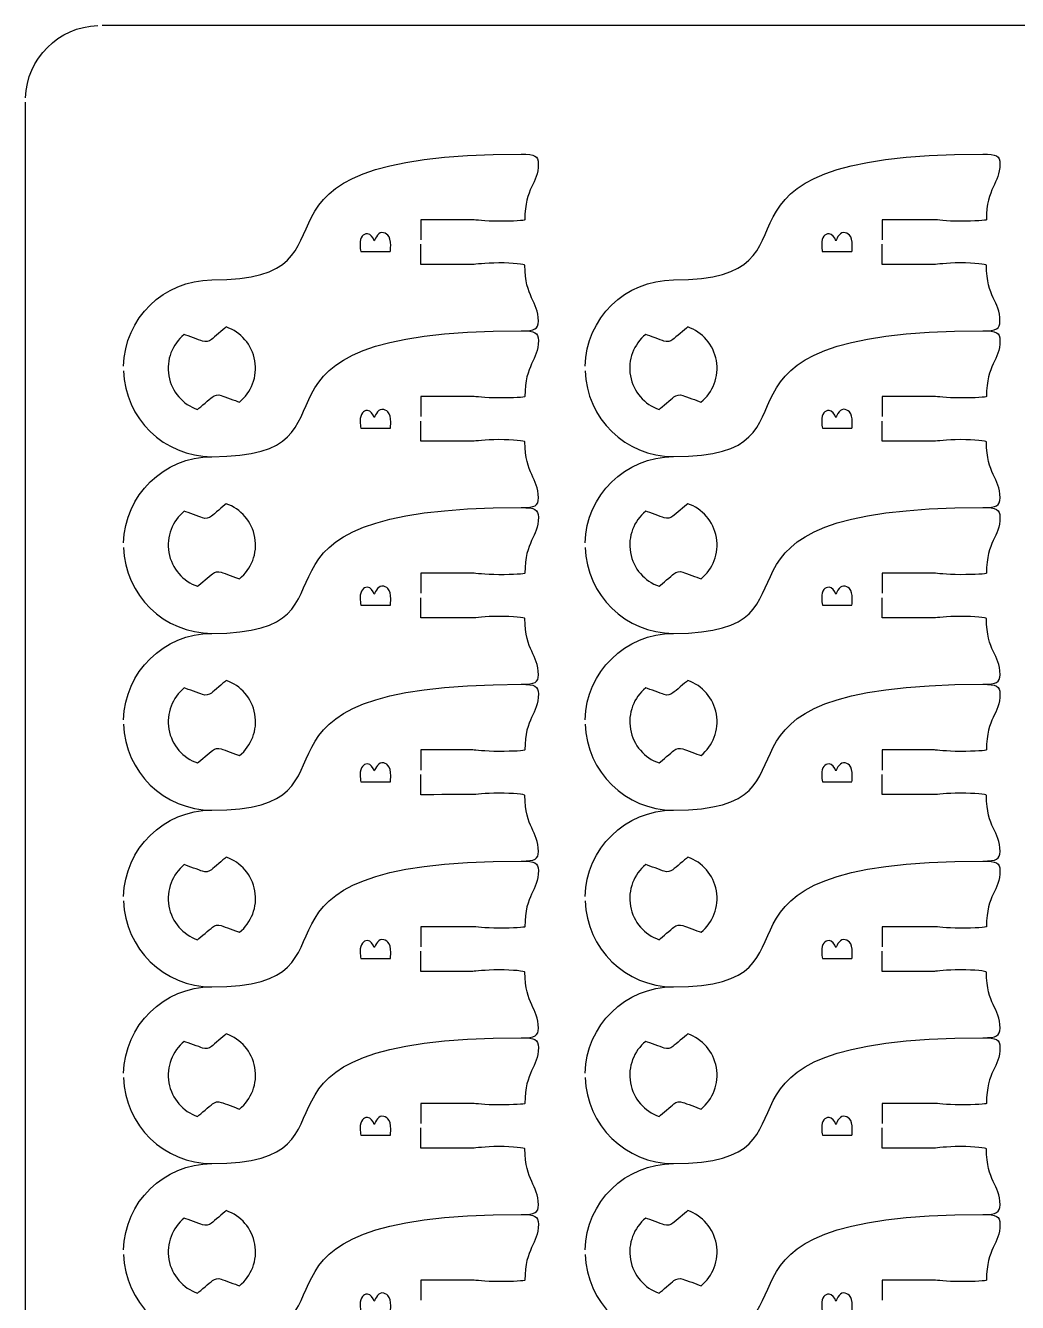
# Model space of a CAD drawing. Extents: x 0 to 300, y 0 to 300.
# Drawn here: x 0 to 66.7, y 214.4 to 300.1 of the extents above; entities that cross this region are included whole.
import ezdxf

# ---------------------------------------------------------------- set-up
doc = ezdxf.new("R2010")
doc.units = 0
doc.header["$MEASUREMENT"] = 0
doc.layers.add('DEFAULT', color=7, linetype='CONTINUOUS')

msp = doc.modelspace()

# ---------------------------------------------------------------- linework, layer by layer
at = {"layer": 'DEFAULT', "color": 1}
for points in [[(294.852, 300.1), (5.151, 300.1)], [(0, 5.252), (0, 294.949)]]:
    msp.add_lwpolyline(points, dxfattribs=at)
msp.add_open_spline([(0.004, 295.249), (0.081, 297.881), (2.219, 300.019), (4.851, 300.096)], degree=3, dxfattribs=at)
for points, knots in [([(6.589, 277.22), (6.656, 280.427), (9.295, 283.017), (12.52, 283.017), (23.942, 283.02), (12.04, 291.466), (33.312, 291.466), (34.233, 291.466), (34.459, 291.342), (34.459, 290.824), (34.459, 289.43), (33.552, 289.268), (33.552, 287.056), (33.552, 287.003), (32.772, 286.957), (31.806, 286.957), (30.832, 286.957), (30.229, 287.056), (30.053, 287.056), (28.886, 287.056), (27.72, 287.056), (26.553, 287.056), (26.553, 286.607), (26.553, 286.157), (26.553, 285.708)], [0, 0, 0, 0, 1, 1, 1, 2, 2, 2, 3, 3, 3, 4, 4, 4, 5, 5, 5, 6, 6, 6, 15.92, 15.92, 15.92, 19.74, 19.74, 19.74, 19.74]), ([(37.605, 277.222), (37.672, 280.429), (40.311, 283.018), (43.535, 283.018), (54.958, 283.022), (43.056, 291.467), (64.328, 291.467), (65.249, 291.467), (65.475, 291.344), (65.475, 290.825), (65.475, 289.432), (64.568, 289.269), (64.568, 287.058), (64.568, 287.005), (63.788, 286.959), (62.822, 286.959), (61.848, 286.959), (61.245, 287.058), (61.069, 287.058), (59.902, 287.058), (58.735, 287.058), (57.569, 287.058), (57.569, 286.608), (57.569, 286.159), (57.569, 285.71)], [0, 0, 0, 0, 1, 1, 1, 2, 2, 2, 3, 3, 3, 4, 4, 4, 5, 5, 5, 6, 6, 6, 15.92, 15.92, 15.92, 19.74, 19.74, 19.74, 19.74]), ([(6.589, 276.921), (6.674, 273.724), (9.299, 271.149), (12.523, 271.149), (23.946, 271.153), (12.043, 279.598), (33.316, 279.598), (34.237, 279.598), (34.462, 279.722), (34.462, 280.244), (34.462, 281.637), (33.556, 281.799), (33.556, 284.008), (33.545, 284.068), (32.765, 284.156), (31.806, 284.16), (30.839, 284.156), (30.229, 284.057), (30.053, 284.057), (29.178, 284.057), (26.553, 284.054), (26.553, 284.054), (26.553, 284.505), (26.553, 284.957), (26.553, 285.408)], [0, 0, 0, 0, 1.02, 1.02, 1.02, 2.02, 2.02, 2.02, 3.02, 3.02, 3.02, 4.02, 4.02, 4.02, 5.02, 5.02, 5.02, 6.02, 6.02, 6.02, 7.02, 7.02, 7.02, 10.86, 10.86, 10.86, 10.86]), ([(37.605, 276.922), (37.69, 273.726), (40.315, 271.151), (43.539, 271.151), (54.962, 271.154), (43.059, 279.6), (64.332, 279.6), (65.252, 279.6), (65.478, 279.723), (65.478, 280.245), (65.478, 281.639), (64.572, 281.801), (64.572, 284.01), (64.561, 284.069), (63.781, 284.158), (62.822, 284.161), (61.855, 284.158), (61.245, 284.059), (61.069, 284.059), (60.194, 284.059), (57.569, 284.055), (57.569, 284.055), (57.569, 284.507), (57.569, 284.958), (57.569, 285.41)], [0, 0, 0, 0, 1.02, 1.02, 1.02, 2.02, 2.02, 2.02, 3.02, 3.02, 3.02, 4.02, 4.02, 4.02, 5.02, 5.02, 5.02, 6.02, 6.02, 6.02, 7.02, 7.02, 7.02, 10.86, 10.86, 10.86, 10.86]), ([(14.374, 274.813), (14.095, 274.915), (13.39, 275.173), (13.15, 275.261), (12.946, 275.335), (12.716, 275.292), (12.551, 275.155), (12.357, 274.989), (11.774, 274.502), (11.552, 274.315), (10.582, 274.65), (9.82, 275.49), (9.63, 276.577), (9.439, 277.656), (9.866, 278.707), (10.656, 279.356), (10.928, 279.258), (11.647, 279), (11.887, 278.908), (12.092, 278.838), (12.321, 278.877), (12.487, 279.014), (12.681, 279.18), (13.263, 279.667), (13.489, 279.857), (14.459, 279.515), (15.218, 278.676), (15.408, 277.596), (15.602, 276.513), (15.172, 275.462), (14.374, 274.813)], [1, 1, 1, 1, 2, 2, 2, 3, 3, 3, 4, 4, 4, 5, 5, 5, 6, 6, 6, 7, 7, 7, 8, 8, 8, 9, 9, 9, 10, 10, 10, 11, 11, 11, 11]), ([(33.316, 279.598), (34.237, 279.598), (34.462, 279.475), (34.462, 278.956), (34.462, 277.563), (33.556, 277.4), (33.556, 275.188), (33.556, 275.135), (32.776, 275.09), (31.809, 275.09), (30.836, 275.09), (30.232, 275.188), (30.056, 275.188), (28.89, 275.188), (27.723, 275.188), (26.557, 275.188), (26.557, 274.739), (26.557, 274.29), (26.557, 273.841)], [0, 0, 0, 0, 1, 1, 1, 2, 2, 2, 3, 3, 3, 4, 4, 4, 13.92, 13.92, 13.92, 17.74, 17.74, 17.74, 17.74]), ([(45.39, 274.814), (45.111, 274.917), (44.406, 275.174), (44.166, 275.262), (43.962, 275.336), (43.732, 275.294), (43.567, 275.157), (43.372, 274.991), (42.79, 274.504), (42.568, 274.317), (41.598, 274.652), (40.836, 275.492), (40.646, 276.578), (40.455, 277.658), (40.882, 278.709), (41.672, 279.358), (41.944, 279.259), (42.663, 279.002), (42.903, 278.91), (43.108, 278.84), (43.337, 278.878), (43.503, 279.016), (43.697, 279.182), (44.279, 279.669), (44.505, 279.859), (45.475, 279.517), (46.234, 278.677), (46.424, 277.598), (46.618, 276.515), (46.188, 275.463), (45.39, 274.814)], [1, 1, 1, 1, 2, 2, 2, 3, 3, 3, 4, 4, 4, 5, 5, 5, 6, 6, 6, 7, 7, 7, 8, 8, 8, 9, 9, 9, 10, 10, 10, 11, 11, 11, 11]), ([(64.332, 279.6), (65.252, 279.6), (65.478, 279.476), (65.478, 278.958), (65.478, 277.564), (64.572, 277.402), (64.572, 275.19), (64.572, 275.137), (63.792, 275.091), (62.825, 275.091), (61.852, 275.091), (61.248, 275.19), (61.072, 275.19), (59.906, 275.19), (58.739, 275.19), (57.572, 275.19), (57.572, 274.741), (57.572, 274.292), (57.572, 273.842)], [0, 0, 0, 0, 1, 1, 1, 2, 2, 2, 3, 3, 3, 4, 4, 4, 13.92, 13.92, 13.92, 17.74, 17.74, 17.74, 17.74]), ([(6.593, 265.053), (6.678, 261.857), (9.302, 259.282), (12.527, 259.282), (23.95, 259.285), (12.047, 267.731), (33.319, 267.731), (34.24, 267.731), (34.466, 267.854), (34.466, 268.376), (34.466, 269.77), (33.559, 269.932), (33.559, 272.14), (33.549, 272.2), (32.769, 272.289), (31.809, 272.292), (30.843, 272.289), (30.232, 272.19), (30.056, 272.19), (29.181, 272.19), (26.557, 272.186), (26.557, 272.186), (26.557, 272.638), (26.557, 273.089), (26.557, 273.541)], [0, 0, 0, 0, 1.02, 1.02, 1.02, 2.02, 2.02, 2.02, 3.02, 3.02, 3.02, 4.02, 4.02, 4.02, 5.02, 5.02, 5.02, 6.02, 6.02, 6.02, 7.02, 7.02, 7.02, 10.86, 10.86, 10.86, 10.86]), ([(37.609, 265.055), (37.693, 261.859), (40.318, 259.283), (43.543, 259.283), (54.965, 259.287), (43.063, 267.732), (64.335, 267.732), (65.256, 267.732), (65.482, 267.856), (65.482, 268.378), (65.482, 269.771), (64.575, 269.934), (64.575, 272.142), (64.565, 272.202), (63.785, 272.29), (62.825, 272.294), (61.859, 272.29), (61.248, 272.191), (61.072, 272.191), (60.197, 272.191), (57.572, 272.188), (57.572, 272.188), (57.572, 272.639), (57.572, 273.091), (57.572, 273.543)], [0, 0, 0, 0, 1.02, 1.02, 1.02, 2.02, 2.02, 2.02, 3.02, 3.02, 3.02, 4.02, 4.02, 4.02, 5.02, 5.02, 5.02, 6.02, 6.02, 6.02, 7.02, 7.02, 7.02, 10.86, 10.86, 10.86, 10.86]), ([(6.593, 265.353), (6.66, 268.556), (9.295, 271.146), (12.516, 271.149), (12.518, 271.149), (12.521, 271.149), (12.523, 271.149)], [0, 0, 0, 0, 1, 1, 1, 1.02, 1.02, 1.02, 1.02]), ([(37.609, 265.355), (37.676, 268.558), (40.311, 271.147), (43.532, 271.151), (43.534, 271.151), (43.537, 271.151), (43.539, 271.151)], [0, 0, 0, 0, 1, 1, 1, 1.02, 1.02, 1.02, 1.02]), ([(14.378, 262.945), (14.099, 263.048), (13.394, 263.305), (13.154, 263.393), (12.949, 263.467), (12.72, 263.425), (12.554, 263.287), (12.36, 263.122), (11.778, 262.635), (11.556, 262.448), (10.586, 262.783), (9.824, 263.623), (9.633, 264.709), (9.443, 265.789), (9.869, 266.84), (10.66, 267.489), (10.931, 267.39), (11.651, 267.133), (11.891, 267.041), (12.095, 266.97), (12.325, 267.009), (12.491, 267.147), (12.685, 267.313), (13.267, 267.799), (13.492, 267.99), (14.463, 267.648), (15.221, 266.808), (15.412, 265.729), (15.606, 264.646), (15.175, 263.594), (14.378, 262.945)], [1, 1, 1, 1, 2, 2, 2, 3, 3, 3, 4, 4, 4, 5, 5, 5, 6, 6, 6, 7, 7, 7, 8, 8, 8, 9, 9, 9, 10, 10, 10, 11, 11, 11, 11]), ([(33.316, 267.731), (34.237, 267.731), (34.462, 267.607), (34.462, 267.089), (34.462, 265.695), (33.556, 265.533), (33.556, 263.321), (33.556, 263.268), (32.776, 263.222), (31.809, 263.222), (30.836, 263.222), (30.232, 263.321), (30.056, 263.321), (28.89, 263.321), (27.723, 263.321), (26.557, 263.321), (26.557, 262.872), (26.557, 262.423), (26.557, 261.973)], [0, 0, 0, 0, 1, 1, 1, 2, 2, 2, 3, 3, 3, 4, 4, 4, 13.92, 13.92, 13.92, 17.74, 17.74, 17.74, 17.74]), ([(45.394, 262.947), (45.115, 263.049), (44.41, 263.307), (44.17, 263.395), (43.965, 263.469), (43.736, 263.427), (43.57, 263.289), (43.376, 263.123), (42.794, 262.636), (42.572, 262.449), (41.602, 262.785), (40.84, 263.624), (40.649, 264.711), (40.459, 265.79), (40.885, 266.842), (41.676, 267.491), (41.947, 267.392), (42.667, 267.134), (42.907, 267.043), (43.111, 266.972), (43.341, 267.011), (43.507, 267.148), (43.701, 267.314), (44.283, 267.801), (44.508, 267.992), (45.479, 267.649), (46.237, 266.81), (46.428, 265.73), (46.622, 264.647), (46.191, 263.596), (45.394, 262.947)], [1, 1, 1, 1, 2, 2, 2, 3, 3, 3, 4, 4, 4, 5, 5, 5, 6, 6, 6, 7, 7, 7, 8, 8, 8, 9, 9, 9, 10, 10, 10, 11, 11, 11, 11]), ([(64.332, 267.732), (65.252, 267.732), (65.478, 267.609), (65.478, 267.09), (65.478, 265.697), (64.572, 265.535), (64.572, 263.323), (64.572, 263.27), (63.792, 263.224), (62.825, 263.224), (61.852, 263.224), (61.248, 263.323), (61.072, 263.323), (59.906, 263.323), (58.739, 263.323), (57.572, 263.323), (57.572, 262.873), (57.572, 262.424), (57.572, 261.975)], [0, 0, 0, 0, 1, 1, 1, 2, 2, 2, 3, 3, 3, 4, 4, 4, 13.92, 13.92, 13.92, 17.74, 17.74, 17.74, 17.74]), ([(6.593, 253.186), (6.678, 249.989), (9.302, 247.414), (12.527, 247.414), (23.95, 247.418), (12.047, 255.863), (33.319, 255.863), (34.24, 255.863), (34.466, 255.987), (34.466, 256.509), (34.466, 257.902), (33.559, 258.065), (33.559, 260.273), (33.549, 260.333), (32.769, 260.421), (31.809, 260.425), (30.843, 260.421), (30.232, 260.322), (30.056, 260.322), (29.181, 260.322), (26.557, 260.319), (26.557, 260.319), (26.557, 260.77), (26.557, 261.222), (26.557, 261.673)], [0, 0, 0, 0, 1.02, 1.02, 1.02, 2.02, 2.02, 2.02, 3.02, 3.02, 3.02, 4.02, 4.02, 4.02, 5.02, 5.02, 5.02, 6.02, 6.02, 6.02, 7.02, 7.02, 7.02, 10.86, 10.86, 10.86, 10.86]), ([(37.609, 253.187), (37.693, 249.991), (40.318, 247.416), (43.543, 247.416), (54.965, 247.419), (43.063, 255.865), (64.335, 255.865), (65.256, 255.865), (65.482, 255.988), (65.482, 256.51), (65.482, 257.904), (64.575, 258.066), (64.575, 260.275), (64.565, 260.335), (63.785, 260.423), (62.825, 260.426), (61.859, 260.423), (61.248, 260.324), (61.072, 260.324), (60.197, 260.324), (57.572, 260.32), (57.572, 260.32), (57.572, 260.772), (57.572, 261.224), (57.572, 261.675)], [0, 0, 0, 0, 1.02, 1.02, 1.02, 2.02, 2.02, 2.02, 3.02, 3.02, 3.02, 4.02, 4.02, 4.02, 5.02, 5.02, 5.02, 6.02, 6.02, 6.02, 7.02, 7.02, 7.02, 10.86, 10.86, 10.86, 10.86]), ([(6.593, 253.486), (6.66, 256.689), (9.295, 259.278), (12.516, 259.282), (12.518, 259.282), (12.521, 259.282), (12.523, 259.282)], [0, 0, 0, 0, 1, 1, 1, 1.02, 1.02, 1.02, 1.02]), ([(37.609, 253.487), (37.676, 256.69), (40.311, 259.28), (43.532, 259.283), (43.534, 259.283), (43.537, 259.283), (43.539, 259.283)], [0, 0, 0, 0, 1, 1, 1, 1.02, 1.02, 1.02, 1.02]), ([(14.378, 251.078), (14.099, 251.18), (13.394, 251.438), (13.154, 251.526), (12.949, 251.6), (12.72, 251.558), (12.554, 251.42), (12.36, 251.254), (11.778, 250.767), (11.556, 250.58), (10.586, 250.916), (9.824, 251.755), (9.633, 252.842), (9.443, 253.921), (9.869, 254.972), (10.66, 255.622), (10.931, 255.523), (11.651, 255.265), (11.891, 255.174), (12.095, 255.103), (12.325, 255.142), (12.491, 255.279), (12.685, 255.445), (13.267, 255.932), (13.492, 256.123), (14.463, 255.78), (15.221, 254.941), (15.412, 253.861), (15.606, 252.778), (15.175, 251.727), (14.378, 251.078)], [1, 1, 1, 1, 2, 2, 2, 3, 3, 3, 4, 4, 4, 5, 5, 5, 6, 6, 6, 7, 7, 7, 8, 8, 8, 9, 9, 9, 10, 10, 10, 11, 11, 11, 11]), ([(33.316, 255.863), (34.237, 255.863), (34.462, 255.74), (34.462, 255.221), (34.462, 253.828), (33.556, 253.665), (33.556, 251.454), (33.556, 251.401), (32.776, 251.355), (31.809, 251.355), (30.836, 251.355), (30.232, 251.454), (30.056, 251.454), (28.89, 251.454), (27.723, 251.454), (26.557, 251.454), (26.557, 251.004), (26.557, 250.555), (26.557, 250.106)], [0, 0, 0, 0, 1, 1, 1, 2, 2, 2, 3, 3, 3, 4, 4, 4, 13.92, 13.92, 13.92, 17.74, 17.74, 17.74, 17.74]), ([(45.394, 251.079), (45.115, 251.182), (44.41, 251.439), (44.17, 251.527), (43.965, 251.602), (43.736, 251.559), (43.57, 251.422), (43.376, 251.256), (42.794, 250.769), (42.572, 250.582), (41.602, 250.917), (40.84, 251.757), (40.649, 252.843), (40.459, 253.923), (40.885, 254.974), (41.676, 255.623), (41.947, 255.524), (42.667, 255.267), (42.907, 255.175), (43.111, 255.105), (43.341, 255.143), (43.507, 255.281), (43.701, 255.447), (44.283, 255.934), (44.508, 256.124), (45.479, 255.782), (46.237, 254.942), (46.428, 253.863), (46.622, 252.78), (46.191, 251.729), (45.394, 251.079)], [1, 1, 1, 1, 2, 2, 2, 3, 3, 3, 4, 4, 4, 5, 5, 5, 6, 6, 6, 7, 7, 7, 8, 8, 8, 9, 9, 9, 10, 10, 10, 11, 11, 11, 11]), ([(64.332, 255.865), (65.252, 255.865), (65.478, 255.741), (65.478, 255.223), (65.478, 253.829), (64.572, 253.667), (64.572, 251.455), (64.572, 251.402), (63.792, 251.356), (62.825, 251.356), (61.852, 251.356), (61.248, 251.455), (61.072, 251.455), (59.906, 251.455), (58.739, 251.455), (57.572, 251.455), (57.572, 251.006), (57.572, 250.557), (57.572, 250.108)], [0, 0, 0, 0, 1, 1, 1, 2, 2, 2, 3, 3, 3, 4, 4, 4, 13.92, 13.92, 13.92, 17.74, 17.74, 17.74, 17.74]), ([(6.593, 241.318), (6.678, 238.122), (9.302, 235.547), (12.527, 235.547), (23.95, 235.55), (12.047, 243.996), (33.319, 243.996), (34.24, 243.996), (34.466, 244.119), (34.466, 244.641), (34.466, 246.035), (33.559, 246.197), (33.559, 248.406), (33.549, 248.465), (32.769, 248.554), (31.809, 248.557), (30.843, 248.554), (30.232, 248.455), (30.056, 248.455), (29.181, 248.455), (26.557, 248.451), (26.557, 248.451), (26.557, 248.903), (26.557, 249.354), (26.557, 249.806)], [0, 0, 0, 0, 1.02, 1.02, 1.02, 2.02, 2.02, 2.02, 3.02, 3.02, 3.02, 4.02, 4.02, 4.02, 5.02, 5.02, 5.02, 6.02, 6.02, 6.02, 7.02, 7.02, 7.02, 10.86, 10.86, 10.86, 10.86]), ([(37.609, 241.32), (37.693, 238.124), (40.318, 235.548), (43.543, 235.548), (54.965, 235.552), (43.063, 243.997), (64.335, 243.997), (65.256, 243.997), (65.482, 244.121), (65.482, 244.643), (65.482, 246.037), (64.575, 246.199), (64.575, 248.407), (64.565, 248.467), (63.785, 248.555), (62.825, 248.559), (61.859, 248.555), (61.248, 248.457), (61.072, 248.457), (60.197, 248.457), (57.572, 248.453), (57.572, 248.453), (57.572, 248.905), (57.572, 249.356), (57.572, 249.808)], [0, 0, 0, 0, 1.02, 1.02, 1.02, 2.02, 2.02, 2.02, 3.02, 3.02, 3.02, 4.02, 4.02, 4.02, 5.02, 5.02, 5.02, 6.02, 6.02, 6.02, 7.02, 7.02, 7.02, 10.86, 10.86, 10.86, 10.86]), ([(6.593, 241.618), (6.66, 244.821), (9.295, 247.411), (12.516, 247.414), (12.518, 247.414), (12.521, 247.414), (12.523, 247.414)], [0, 0, 0, 0, 1, 1, 1, 1.02, 1.02, 1.02, 1.02]), ([(37.609, 241.62), (37.676, 244.823), (40.311, 247.412), (43.532, 247.416), (43.534, 247.416), (43.537, 247.416), (43.539, 247.416)], [0, 0, 0, 0, 1, 1, 1, 1.02, 1.02, 1.02, 1.02]), ([(14.378, 239.21), (14.099, 239.313), (13.394, 239.57), (13.154, 239.658), (12.949, 239.732), (12.72, 239.69), (12.554, 239.553), (12.36, 239.387), (11.778, 238.9), (11.556, 238.713), (10.586, 239.048), (9.824, 239.888), (9.633, 240.974), (9.443, 242.054), (9.869, 243.105), (10.66, 243.754), (10.931, 243.655), (11.651, 243.398), (11.891, 243.306), (12.095, 243.236), (12.325, 243.274), (12.491, 243.412), (12.685, 243.578), (13.267, 244.065), (13.492, 244.255), (14.463, 243.913), (15.221, 243.073), (15.412, 241.994), (15.606, 240.911), (15.175, 239.859), (14.378, 239.21)], [1, 1, 1, 1, 2, 2, 2, 3, 3, 3, 4, 4, 4, 5, 5, 5, 6, 6, 6, 7, 7, 7, 8, 8, 8, 9, 9, 9, 10, 10, 10, 11, 11, 11, 11]), ([(33.316, 243.996), (34.237, 243.996), (34.462, 243.872), (34.462, 243.354), (34.462, 241.96), (33.556, 241.798), (33.556, 239.586), (33.556, 239.533), (32.776, 239.487), (31.809, 239.487), (30.836, 239.487), (30.232, 239.586), (30.056, 239.586), (28.89, 239.586), (27.723, 239.586), (26.557, 239.586), (26.557, 239.137), (26.557, 238.688), (26.557, 238.238)], [0, 0, 0, 0, 1, 1, 1, 2, 2, 2, 3, 3, 3, 4, 4, 4, 13.92, 13.92, 13.92, 17.74, 17.74, 17.74, 17.74]), ([(45.394, 239.212), (45.115, 239.314), (44.41, 239.572), (44.17, 239.66), (43.965, 239.734), (43.736, 239.692), (43.57, 239.554), (43.376, 239.388), (42.794, 238.902), (42.572, 238.715), (41.602, 239.05), (40.84, 239.889), (40.649, 240.976), (40.459, 242.055), (40.885, 243.107), (41.676, 243.756), (41.947, 243.657), (42.667, 243.399), (42.907, 243.308), (43.111, 243.237), (43.341, 243.276), (43.507, 243.414), (43.701, 243.579), (44.283, 244.066), (44.508, 244.257), (45.479, 243.915), (46.237, 243.075), (46.428, 241.995), (46.622, 240.912), (46.191, 239.861), (45.394, 239.212)], [1, 1, 1, 1, 2, 2, 2, 3, 3, 3, 4, 4, 4, 5, 5, 5, 6, 6, 6, 7, 7, 7, 8, 8, 8, 9, 9, 9, 10, 10, 10, 11, 11, 11, 11]), ([(64.332, 243.997), (65.252, 243.997), (65.478, 243.874), (65.478, 243.355), (65.478, 241.962), (64.572, 241.8), (64.572, 239.588), (64.572, 239.535), (63.792, 239.489), (62.825, 239.489), (61.852, 239.489), (61.248, 239.588), (61.072, 239.588), (59.906, 239.588), (58.739, 239.588), (57.572, 239.588), (57.572, 239.139), (57.572, 238.689), (57.572, 238.24)], [0, 0, 0, 0, 1, 1, 1, 2, 2, 2, 3, 3, 3, 4, 4, 4, 13.92, 13.92, 13.92, 17.74, 17.74, 17.74, 17.74]), ([(6.593, 229.451), (6.678, 226.255), (9.302, 223.679), (12.527, 223.679), (23.95, 223.683), (12.047, 232.128), (33.319, 232.128), (34.24, 232.128), (34.466, 232.252), (34.466, 232.774), (34.466, 234.167), (33.559, 234.33), (33.559, 236.538), (33.549, 236.598), (32.769, 236.686), (31.809, 236.69), (30.843, 236.686), (30.232, 236.587), (30.056, 236.587), (29.181, 236.587), (26.557, 236.584), (26.557, 236.584), (26.557, 237.035), (26.557, 237.487), (26.557, 237.939)], [0, 0, 0, 0, 1.02, 1.02, 1.02, 2.02, 2.02, 2.02, 3.02, 3.02, 3.02, 4.02, 4.02, 4.02, 5.02, 5.02, 5.02, 6.02, 6.02, 6.02, 7.02, 7.02, 7.02, 10.86, 10.86, 10.86, 10.86]), ([(37.609, 229.452), (37.693, 226.256), (40.318, 223.681), (43.543, 223.681), (54.965, 223.685), (43.063, 232.13), (64.335, 232.13), (65.256, 232.13), (65.482, 232.253), (65.482, 232.776), (65.482, 234.169), (64.575, 234.331), (64.575, 236.54), (64.565, 236.6), (63.785, 236.688), (62.825, 236.691), (61.859, 236.688), (61.248, 236.589), (61.072, 236.589), (60.197, 236.589), (57.572, 236.586), (57.572, 236.586), (57.572, 237.037), (57.572, 237.489), (57.572, 237.94)], [0, 0, 0, 0, 1.02, 1.02, 1.02, 2.02, 2.02, 2.02, 3.02, 3.02, 3.02, 4.02, 4.02, 4.02, 5.02, 5.02, 5.02, 6.02, 6.02, 6.02, 7.02, 7.02, 7.02, 10.86, 10.86, 10.86, 10.86]), ([(6.593, 229.751), (6.66, 232.954), (9.295, 235.543), (12.516, 235.547), (12.518, 235.547), (12.521, 235.547), (12.523, 235.547)], [0, 0, 0, 0, 1, 1, 1, 1.02, 1.02, 1.02, 1.02]), ([(37.609, 229.752), (37.676, 232.956), (40.311, 235.545), (43.532, 235.548), (43.534, 235.548), (43.537, 235.548), (43.539, 235.548)], [0, 0, 0, 0, 1, 1, 1, 1.02, 1.02, 1.02, 1.02]), ([(14.378, 227.343), (14.099, 227.445), (13.394, 227.703), (13.154, 227.791), (12.949, 227.865), (12.72, 227.823), (12.554, 227.685), (12.36, 227.519), (11.778, 227.032), (11.556, 226.845), (10.586, 227.181), (9.824, 228.02), (9.633, 229.107), (9.443, 230.186), (9.869, 231.238), (10.66, 231.887), (10.931, 231.788), (11.651, 231.53), (11.891, 231.439), (12.095, 231.368), (12.325, 231.407), (12.491, 231.544), (12.685, 231.71), (13.267, 232.197), (13.492, 232.388), (14.463, 232.045), (15.221, 231.206), (15.412, 230.126), (15.606, 229.043), (15.175, 227.992), (14.378, 227.343)], [1, 1, 1, 1, 2, 2, 2, 3, 3, 3, 4, 4, 4, 5, 5, 5, 6, 6, 6, 7, 7, 7, 8, 8, 8, 9, 9, 9, 10, 10, 10, 11, 11, 11, 11]), ([(45.394, 227.345), (45.115, 227.447), (44.41, 227.704), (44.17, 227.793), (43.965, 227.867), (43.736, 227.824), (43.57, 227.687), (43.376, 227.521), (42.794, 227.034), (42.572, 226.847), (41.602, 227.182), (40.84, 228.022), (40.649, 229.108), (40.459, 230.188), (40.885, 231.239), (41.676, 231.888), (41.947, 231.79), (42.667, 231.532), (42.907, 231.44), (43.111, 231.37), (43.341, 231.409), (43.507, 231.546), (43.701, 231.712), (44.283, 232.199), (44.508, 232.389), (45.479, 232.047), (46.237, 231.207), (46.428, 230.128), (46.622, 229.045), (46.191, 227.994), (45.394, 227.345)], [1, 1, 1, 1, 2, 2, 2, 3, 3, 3, 4, 4, 4, 5, 5, 5, 6, 6, 6, 7, 7, 7, 8, 8, 8, 9, 9, 9, 10, 10, 10, 11, 11, 11, 11]), ([(33.316, 232.128), (34.237, 232.128), (34.462, 232.005), (34.462, 231.486), (34.462, 230.093), (33.556, 229.931), (33.556, 227.719), (33.556, 227.666), (32.776, 227.62), (31.809, 227.62), (30.836, 227.62), (30.232, 227.719), (30.056, 227.719), (28.89, 227.719), (27.723, 227.719), (26.557, 227.719), (26.557, 227.269), (26.557, 226.82), (26.557, 226.371)], [0, 0, 0, 0, 1, 1, 1, 2, 2, 2, 3, 3, 3, 4, 4, 4, 13.92, 13.92, 13.92, 17.74, 17.74, 17.74, 17.74]), ([(64.332, 232.13), (65.252, 232.13), (65.478, 232.007), (65.478, 231.488), (65.478, 230.094), (64.572, 229.932), (64.572, 227.72), (64.572, 227.667), (63.792, 227.622), (62.825, 227.622), (61.852, 227.622), (61.248, 227.72), (61.072, 227.72), (59.906, 227.72), (58.739, 227.72), (57.572, 227.72), (57.572, 227.271), (57.572, 226.822), (57.572, 226.373)], [0, 0, 0, 0, 1, 1, 1, 2, 2, 2, 3, 3, 3, 4, 4, 4, 13.92, 13.92, 13.92, 17.74, 17.74, 17.74, 17.74]), ([(6.593, 217.583), (6.678, 214.387), (9.302, 211.812), (12.527, 211.812), (23.95, 211.815), (12.047, 220.261), (33.319, 220.261), (34.24, 220.261), (34.466, 220.384), (34.466, 220.906), (34.466, 222.3), (33.559, 222.462), (33.559, 224.671), (33.549, 224.731), (32.769, 224.819), (31.809, 224.822), (30.843, 224.819), (30.232, 224.72), (30.056, 224.72), (29.181, 224.72), (26.557, 224.716), (26.557, 224.716), (26.557, 225.168), (26.557, 225.62), (26.557, 226.071)], [0, 0, 0, 0, 1.02, 1.02, 1.02, 2.02, 2.02, 2.02, 3.02, 3.02, 3.02, 4.02, 4.02, 4.02, 5.02, 5.02, 5.02, 6.02, 6.02, 6.02, 7.02, 7.02, 7.02, 10.86, 10.86, 10.86, 10.86]), ([(37.609, 217.585), (37.693, 214.389), (40.318, 211.814), (43.543, 211.814), (54.965, 211.817), (43.063, 220.263), (64.335, 220.263), (65.256, 220.263), (65.482, 220.386), (65.482, 220.908), (65.482, 222.302), (64.575, 222.464), (64.575, 224.672), (64.565, 224.732), (63.785, 224.82), (62.825, 224.824), (61.859, 224.82), (61.248, 224.722), (61.072, 224.722), (60.197, 224.722), (57.572, 224.718), (57.572, 224.718), (57.572, 225.17), (57.572, 225.621), (57.572, 226.073)], [0, 0, 0, 0, 1.02, 1.02, 1.02, 2.02, 2.02, 2.02, 3.02, 3.02, 3.02, 4.02, 4.02, 4.02, 5.02, 5.02, 5.02, 6.02, 6.02, 6.02, 7.02, 7.02, 7.02, 10.86, 10.86, 10.86, 10.86]), ([(6.593, 217.883), (6.66, 221.086), (9.295, 223.676), (12.516, 223.679), (12.518, 223.679), (12.521, 223.679), (12.523, 223.679)], [0, 0, 0, 0, 1, 1, 1, 1.02, 1.02, 1.02, 1.02]), ([(37.609, 217.885), (37.676, 221.088), (40.311, 223.677), (43.532, 223.681), (43.534, 223.681), (43.537, 223.681), (43.539, 223.681)], [0, 0, 0, 0, 1, 1, 1, 1.02, 1.02, 1.02, 1.02]), ([(14.378, 215.475), (14.099, 215.578), (13.394, 215.835), (13.154, 215.923), (12.949, 215.998), (12.72, 215.955), (12.554, 215.818), (12.36, 215.652), (11.778, 215.165), (11.556, 214.978), (10.586, 215.313), (9.824, 216.153), (9.633, 217.239), (9.443, 218.319), (9.869, 219.37), (10.66, 220.019), (10.931, 219.92), (11.651, 219.663), (11.891, 219.571), (12.095, 219.501), (12.325, 219.539), (12.491, 219.677), (12.685, 219.843), (13.267, 220.33), (13.492, 220.52), (14.463, 220.178), (15.221, 219.338), (15.412, 218.259), (15.606, 217.176), (15.175, 216.125), (14.378, 215.475)], [1, 1, 1, 1, 2, 2, 2, 3, 3, 3, 4, 4, 4, 5, 5, 5, 6, 6, 6, 7, 7, 7, 8, 8, 8, 9, 9, 9, 10, 10, 10, 11, 11, 11, 11]), ([(45.394, 215.477), (45.115, 215.579), (44.41, 215.837), (44.17, 215.925), (43.965, 215.999), (43.736, 215.957), (43.57, 215.819), (43.376, 215.654), (42.794, 215.167), (42.572, 214.98), (41.602, 215.315), (40.84, 216.154), (40.649, 217.241), (40.459, 218.321), (40.885, 219.372), (41.676, 220.021), (41.947, 219.922), (42.667, 219.665), (42.907, 219.573), (43.111, 219.502), (43.341, 219.541), (43.507, 219.679), (43.701, 219.845), (44.283, 220.331), (44.508, 220.522), (45.479, 220.18), (46.237, 219.34), (46.428, 218.261), (46.622, 217.178), (46.191, 216.126), (45.394, 215.477)], [1, 1, 1, 1, 2, 2, 2, 3, 3, 3, 4, 4, 4, 5, 5, 5, 6, 6, 6, 7, 7, 7, 8, 8, 8, 9, 9, 9, 10, 10, 10, 11, 11, 11, 11]), ([(33.316, 220.261), (34.237, 220.261), (34.462, 220.137), (34.462, 219.619), (34.462, 218.225), (33.556, 218.063), (33.556, 215.851), (33.556, 215.798), (32.776, 215.752), (31.809, 215.752), (30.836, 215.752), (30.232, 215.851), (30.056, 215.851), (28.89, 215.851), (27.723, 215.851), (26.557, 215.851), (26.557, 215.402), (26.557, 214.953), (26.557, 214.504)], [0, 0, 0, 0, 1, 1, 1, 2, 2, 2, 3, 3, 3, 4, 4, 4, 13.92, 13.92, 13.92, 17.74, 17.74, 17.74, 17.74]), ([(64.332, 220.263), (65.252, 220.263), (65.478, 220.139), (65.478, 219.621), (65.478, 218.227), (64.572, 218.065), (64.572, 215.853), (64.572, 215.8), (63.792, 215.754), (62.825, 215.754), (61.852, 215.754), (61.248, 215.853), (61.072, 215.853), (59.906, 215.853), (58.739, 215.853), (57.572, 215.853), (57.572, 215.404), (57.572, 214.954), (57.572, 214.505)], [0, 0, 0, 0, 1, 1, 1, 2, 2, 2, 3, 3, 3, 4, 4, 4, 13.92, 13.92, 13.92, 17.74, 17.74, 17.74, 17.74])]:
    msp.add_open_spline(points, degree=3, knots=knots, dxfattribs=at)
at = {"layer": 'DEFAULT', "color": 250}
for points in [[(22.525, 284.92), (22.501, 285.034), (22.483, 285.214), (22.483, 285.397), (22.483, 285.658), (22.528, 285.826), (22.63, 285.952), (22.708, 286.057), (22.828, 286.119), (22.987, 286.119), (23.182, 286.119), (23.353, 285.863), (23.431, 285.65), (23.431, 285.65), (23.644, 286.195), (23.944, 286.195), (24.117, 286.195), (24.249, 286.126), (24.348, 286.023), (24.477, 285.883), (24.537, 285.655), (24.537, 285.325), (24.537, 285.145), (24.525, 285.007), (24.513, 284.92), (23.851, 284.92), (23.188, 284.92), (22.525, 284.92)], [(53.541, 284.922), (53.517, 285.036), (53.499, 285.216), (53.499, 285.399), (53.499, 285.66), (53.544, 285.828), (53.646, 285.953), (53.724, 286.058), (53.844, 286.121), (54.003, 286.121), (54.198, 286.121), (54.369, 285.865), (54.447, 285.652), (54.447, 285.652), (54.66, 286.196), (54.959, 286.196), (55.133, 286.196), (55.265, 286.127), (55.364, 286.025), (55.493, 285.884), (55.553, 285.656), (55.553, 285.327), (55.553, 285.147), (55.541, 285.009), (55.529, 284.922), (54.867, 284.922), (54.204, 284.922), (53.541, 284.922)], [(22.529, 273.053), (22.505, 273.167), (22.487, 273.347), (22.487, 273.53), (22.487, 273.791), (22.532, 273.959), (22.634, 274.084), (22.712, 274.189), (22.832, 274.252), (22.991, 274.252), (23.186, 274.252), (23.357, 273.996), (23.435, 273.782), (23.435, 273.782), (23.647, 274.327), (23.947, 274.327), (24.121, 274.327), (24.253, 274.258), (24.352, 274.156), (24.481, 274.015), (24.541, 273.787), (24.541, 273.458), (24.541, 273.278), (24.529, 273.14), (24.517, 273.053), (23.854, 273.053), (23.192, 273.053), (22.529, 273.053)], [(53.545, 273.055), (53.521, 273.168), (53.503, 273.348), (53.503, 273.531), (53.503, 273.792), (53.548, 273.96), (53.65, 274.086), (53.728, 274.191), (53.848, 274.254), (54.007, 274.254), (54.201, 274.254), (54.373, 273.997), (54.451, 273.784), (54.451, 273.784), (54.663, 274.329), (54.963, 274.329), (55.137, 274.329), (55.269, 274.26), (55.368, 274.158), (55.497, 274.017), (55.557, 273.789), (55.557, 273.459), (55.557, 273.279), (55.545, 273.142), (55.533, 273.055), (54.87, 273.055), (54.208, 273.055), (53.545, 273.055)], [(22.529, 261.185), (22.505, 261.299), (22.487, 261.479), (22.487, 261.662), (22.487, 261.923), (22.532, 262.091), (22.634, 262.217), (22.712, 262.322), (22.832, 262.385), (22.991, 262.385), (23.186, 262.385), (23.357, 262.128), (23.435, 261.915), (23.435, 261.915), (23.647, 262.46), (23.947, 262.46), (24.121, 262.46), (24.253, 262.391), (24.352, 262.289), (24.481, 262.148), (24.541, 261.92), (24.541, 261.59), (24.541, 261.41), (24.529, 261.273), (24.517, 261.185), (23.854, 261.185), (23.192, 261.185), (22.529, 261.185)], [(53.545, 261.187), (53.521, 261.301), (53.503, 261.481), (53.503, 261.664), (53.503, 261.925), (53.548, 262.093), (53.65, 262.219), (53.728, 262.323), (53.848, 262.386), (54.007, 262.386), (54.201, 262.386), (54.373, 262.13), (54.451, 261.917), (54.451, 261.917), (54.663, 262.461), (54.963, 262.461), (55.137, 262.461), (55.269, 262.393), (55.368, 262.29), (55.497, 262.149), (55.557, 261.922), (55.557, 261.592), (55.557, 261.412), (55.545, 261.274), (55.533, 261.187), (54.87, 261.187), (54.208, 261.187), (53.545, 261.187)], [(22.529, 249.318), (22.505, 249.432), (22.487, 249.612), (22.487, 249.795), (22.487, 250.056), (22.532, 250.224), (22.634, 250.35), (22.712, 250.454), (22.832, 250.517), (22.991, 250.517), (23.186, 250.517), (23.357, 250.261), (23.435, 250.048), (23.435, 250.048), (23.647, 250.592), (23.947, 250.592), (24.121, 250.592), (24.253, 250.523), (24.352, 250.421), (24.481, 250.28), (24.541, 250.053), (24.541, 249.723), (24.541, 249.543), (24.529, 249.405), (24.517, 249.318), (23.854, 249.318), (23.192, 249.318), (22.529, 249.318)], [(53.545, 249.32), (53.521, 249.434), (53.503, 249.613), (53.503, 249.796), (53.503, 250.057), (53.548, 250.225), (53.65, 250.351), (53.728, 250.456), (53.848, 250.519), (54.007, 250.519), (54.201, 250.519), (54.373, 250.262), (54.451, 250.049), (54.451, 250.049), (54.663, 250.594), (54.963, 250.594), (55.137, 250.594), (55.269, 250.525), (55.368, 250.423), (55.497, 250.282), (55.557, 250.054), (55.557, 249.724), (55.557, 249.544), (55.545, 249.407), (55.533, 249.32), (54.87, 249.32), (54.208, 249.32), (53.545, 249.32)], [(22.529, 237.451), (22.505, 237.565), (22.487, 237.744), (22.487, 237.927), (22.487, 238.188), (22.532, 238.356), (22.634, 238.482), (22.712, 238.587), (22.832, 238.65), (22.991, 238.65), (23.186, 238.65), (23.357, 238.393), (23.435, 238.18), (23.435, 238.18), (23.647, 238.725), (23.947, 238.725), (24.121, 238.725), (24.253, 238.656), (24.352, 238.554), (24.481, 238.413), (24.541, 238.185), (24.541, 237.855), (24.541, 237.675), (24.529, 237.538), (24.517, 237.451), (23.854, 237.451), (23.192, 237.451), (22.529, 237.451)], [(53.545, 237.452), (53.521, 237.566), (53.503, 237.746), (53.503, 237.929), (53.503, 238.19), (53.548, 238.358), (53.65, 238.484), (53.728, 238.589), (53.848, 238.651), (54.007, 238.651), (54.201, 238.651), (54.373, 238.395), (54.451, 238.182), (54.451, 238.182), (54.663, 238.726), (54.963, 238.726), (55.137, 238.726), (55.269, 238.658), (55.368, 238.555), (55.497, 238.415), (55.557, 238.187), (55.557, 237.857), (55.557, 237.677), (55.545, 237.539), (55.533, 237.452), (54.87, 237.452), (54.208, 237.452), (53.545, 237.452)], [(22.529, 225.583), (22.505, 225.697), (22.487, 225.877), (22.487, 226.06), (22.487, 226.321), (22.532, 226.489), (22.634, 226.615), (22.712, 226.719), (22.832, 226.782), (22.991, 226.782), (23.186, 226.782), (23.357, 226.526), (23.435, 226.313), (23.435, 226.313), (23.647, 226.857), (23.947, 226.857), (24.121, 226.857), (24.253, 226.789), (24.352, 226.686), (24.481, 226.546), (24.541, 226.318), (24.541, 225.988), (24.541, 225.808), (24.529, 225.67), (24.517, 225.583), (23.854, 225.583), (23.192, 225.583), (22.529, 225.583)], [(53.545, 225.585), (53.521, 225.699), (53.503, 225.879), (53.503, 226.061), (53.503, 226.322), (53.548, 226.49), (53.65, 226.616), (53.728, 226.721), (53.848, 226.784), (54.007, 226.784), (54.201, 226.784), (54.373, 226.527), (54.451, 226.314), (54.451, 226.314), (54.663, 226.859), (54.963, 226.859), (55.137, 226.859), (55.269, 226.79), (55.368, 226.688), (55.497, 226.547), (55.557, 226.319), (55.557, 225.989), (55.557, 225.809), (55.545, 225.672), (55.533, 225.585), (54.87, 225.585), (54.208, 225.585), (53.545, 225.585)], [(22.529, 213.716), (22.505, 213.83), (22.487, 214.01), (22.487, 214.192), (22.487, 214.453), (22.532, 214.621), (22.634, 214.747), (22.712, 214.852), (22.832, 214.915), (22.991, 214.915), (23.186, 214.915), (23.357, 214.658), (23.435, 214.445), (23.435, 214.445), (23.647, 214.99), (23.947, 214.99), (24.121, 214.99), (24.253, 214.921), (24.352, 214.819), (24.481, 214.678), (24.541, 214.45), (24.541, 214.12), (24.541, 213.94), (24.529, 213.803), (24.517, 213.716), (23.854, 213.716), (23.192, 213.716), (22.529, 213.716)], [(53.545, 213.717), (53.521, 213.831), (53.503, 214.011), (53.503, 214.194), (53.503, 214.455), (53.548, 214.623), (53.65, 214.749), (53.728, 214.854), (53.848, 214.916), (54.007, 214.916), (54.201, 214.916), (54.373, 214.66), (54.451, 214.447), (54.451, 214.447), (54.663, 214.992), (54.963, 214.992), (55.137, 214.992), (55.269, 214.923), (55.368, 214.82), (55.497, 214.68), (55.557, 214.452), (55.557, 214.122), (55.557, 213.942), (55.545, 213.804), (55.533, 213.717), (54.87, 213.717), (54.208, 213.717), (53.545, 213.717)]]:
    msp.add_open_spline(points, degree=3, knots=[5.635, 5.635, 5.635, 5.635, 6.635, 6.635, 6.635, 7.635, 7.635, 7.635, 8.635, 8.635, 8.635, 9.635, 9.635, 9.635, 10.635, 10.635, 10.635, 11.635, 11.635, 11.635, 12.635, 12.635, 12.635, 13.635, 13.635, 13.635, 19.27, 19.27, 19.27, 19.27], dxfattribs=at)

doc.saveas('drawing.dxf')
